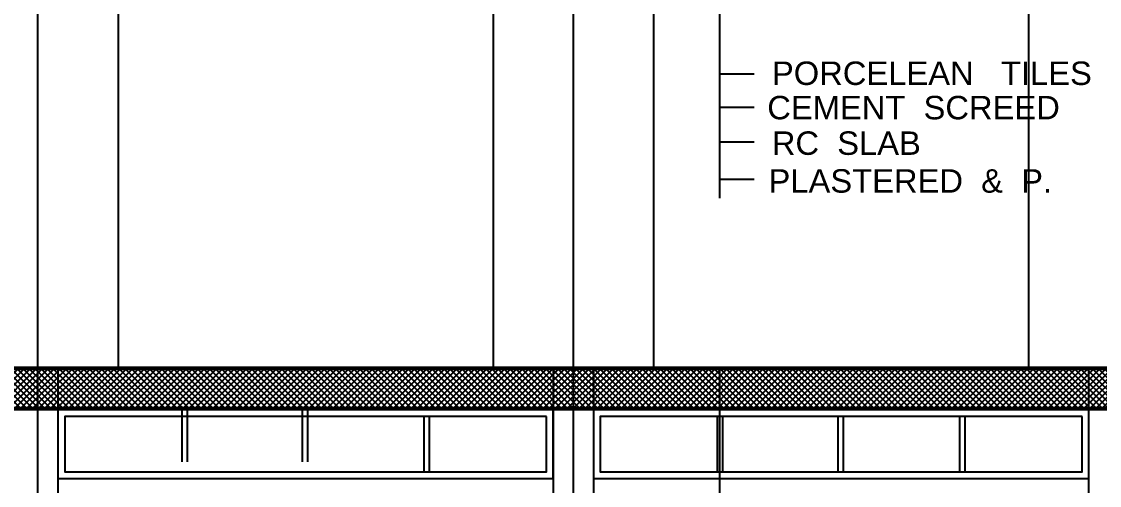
# Model space of a CAD drawing. Extents: x 250879 to 348495, y -51522 to -9360.
# Drawn here: x 281486 to 282291, y -29744 to -29398 of the extents above; entities that cross this region are included whole.
import ezdxf

# ---------------------------------------------------------------- set-up
doc = ezdxf.new("R2010")
doc.units = 0
for name, color, linetype in [('AXIS', 1, 'CONTINUOUS'), ('CURTAIN', 150, 'CONTINUOUS'), ('DIM', 3, 'CONTINUOUS'), ('TEXT', 3, 'CONTINUOUS'), ('WALL', 7, 'CONTINUOUS')]:
    doc.layers.add(name, color=color, linetype=linetype)
doc.layers.add('VIS', color=8, linetype='CONTINUOUS', lineweight=18)
doc.styles.get("Standard").update_dxf_attribs({"font": 'sanss___.ttf', "height": 15})

msp = doc.modelspace()

# ---------------------------------------------------------------- hatches: boundary and pattern name
at = {"layer": 'AXIS'}
h = msp.add_hatch(dxfattribs=at)
h.set_pattern_fill('ANSI37', color=256, style=0)
h.set_pattern_definition([(45, (10887.426, -3240), (-2.24506403, 2.24506403), []), (135, (10887.426, -3240), (-2.24506403, -2.24506403), [])])
h.paths.add_polyline_path([(280899.5634, -29657.00774), (280899.5634, -29674.00774), (280869.5634, -29674.00774), (280869.5634, -29687.00774), (283913.00858, -29687.00774), (283913.00858, -29657.00774)])

# ---------------------------------------------------------------- linework, layer by layer
for p, q in [((281497.844, -30425.43117), (281497.844, -25587.93013)), ((281898.00858, -30425.43117), (281898.00858, -25587.93013))]:
    msp.add_line(p, q, dxfattribs=at)
at = {"layer": 'CURTAIN', "linetype": 'Continuous'}
for p, q in [((281557.844, -29047.00774), (281557.844, -29657.00774)), ((281838.00858, -29047.00774), (281838.00858, -29657.00774)), ((281958.00858, -29047.00774), (281958.00858, -29657.00774)), ((282238.17317, -29047.00774), (282238.17317, -29657.00774)), ((282238.17317, -29047.00774), (282238.17317, -29657.00774)), ((281512.844, -29657.00774), (281512.844, -30297.00774)), ((281883.00858, -29657.00774), (281883.00858, -30297.00774)), ((281913.00858, -29657.00774), (281913.00858, -30297.00774)), ((282283.00858, -29657.00774), (282283.00858, -30297.00774)), ((281605.36951, -29685.35259), (281605.36951, -29726.68449)), ((281609.36951, -29685.35259), (281609.36951, -29726.68449)), ((281695.42629, -29685.35259), (281695.42629, -29726.68449)), ((281699.42629, -29685.35259), (281699.42629, -29726.68449)), ((281786.31849, -29692.92742), (281786.31849, -29734.25932)), ((281790.31849, -29692.92742), (281790.31849, -29734.25932)), ((282005.53409, -29692.92742), (282005.53409, -29734.25932)), ((282005.53409, -29692.92742), (282005.53409, -29734.25932)), ((282009.53409, -29692.92742), (282009.53409, -29734.25932)), ((282009.53409, -29692.92742), (282009.53409, -29734.25932)), ((282095.59088, -29692.92742), (282095.59088, -29734.25932)), ((282095.59088, -29692.92742), (282095.59088, -29734.25932)), ((282099.59088, -29692.92742), (282099.59088, -29734.25932)), ((282099.59088, -29692.92742), (282099.59088, -29734.25932)), ((282186.48307, -29692.92742), (282186.48307, -29734.25932)), ((282186.48307, -29692.92742), (282186.48307, -29734.25932)), ((282190.48307, -29692.92742), (282190.48307, -29734.25932)), ((282190.48307, -29692.92742), (282190.48307, -29734.25932))]:
    msp.add_line(p, q, dxfattribs=at)
for points in [[(281883.00858, -29687.92742), (281512.844, -29687.92742), (281512.844, -29739.25932), (281883.00858, -29739.25932)], [(281878.00858, -29692.92742), (281517.844, -29692.92742), (281517.844, -29734.25932), (281878.00858, -29734.25932)], [(282283.17317, -29687.92742), (281913.00858, -29687.92742), (281913.00858, -29739.25932), (282283.17317, -29739.25932)], [(282278.17317, -29692.92742), (281918.00858, -29692.92742), (281918.00858, -29734.25932), (282278.17317, -29734.25932)]]:
    msp.add_lwpolyline(points, close=True, dxfattribs=at)
at = {"layer": 'DIM', "ltscale": 3}
for p, q in [((282007.56088, -29529.89149), (282007.56088, -29337.00774)), ((282033.15038, -29437.32265), (282007.56088, -29437.32265)), ((282033.15038, -29462.23377), (282007.56088, -29462.23377)), ((282033.15038, -29488.03481), (282007.56088, -29488.03481)), ((282033.15038, -29516.05984), (282007.56088, -29516.05984)), ((282007.56088, -29849.89149), (282007.56088, -29657.00774))]:
    msp.add_line(p, q, dxfattribs=at)
at = {"layer": 'VIS', "ltscale": 0.0001}
for p, q in [((280450.27447, -29657.00774), (284658.39662, -29657.00774)), ((280450.27447, -29687.00774), (284677.86859, -29687.00774))]:
    msp.add_line(p, q, dxfattribs=at)
at = {"layer": 'WALL', "linetype": 'Continuous', "const_width": 3}
for points in [[(283913.00858, -27377.00774), (283913.00858, -29687.00774), (281077.67941, -29687.00774), (281077.67941, -29047.00774)], [(280869.5634, -29687.00774), (283913.00858, -29687.00774), (283913.00858, -29657.00774)], [(283913.00858, -29657.00774), (280899.5634, -29657.00774)], [(283913.00858, -29657.00774), (280899.5634, -29657.00774)]]:
    msp.add_lwpolyline(points, dxfattribs=at)
at = {"layer": 'WALL', "linetype": 'Continuous'}
for points in [[(283913.00858, -27377.00774), (283913.00858, -29687.00774), (281077.67941, -29687.00774), (281077.67941, -27377.00774)], [(280869.5634, -29687.00774), (283913.00858, -29687.00774), (283913.00858, -29657.00774), (280899.5634, -29657.00774)]]:
    msp.add_lwpolyline(points, dxfattribs=at)

# ---------------------------------------------------------------- texts
at = {"layer": 'TEXT', "char_height": 17.5, "width": 470.1872, "attachment_point": 1}
for s, insert in [('PORCELEAN   TILES', (282046.42191, -29427.8743)), ('CEMENT  SCREED', (282042.94297, -29453.52609)), ('RC  SLAB', (282046.33667, -29480.05045)), ('PLASTERED  &  P.', (282043.86924, -29508.26992))]:
    msp.add_mtext(s, dxfattribs=dict(at, insert=insert))

doc.saveas('drawing.dxf')
